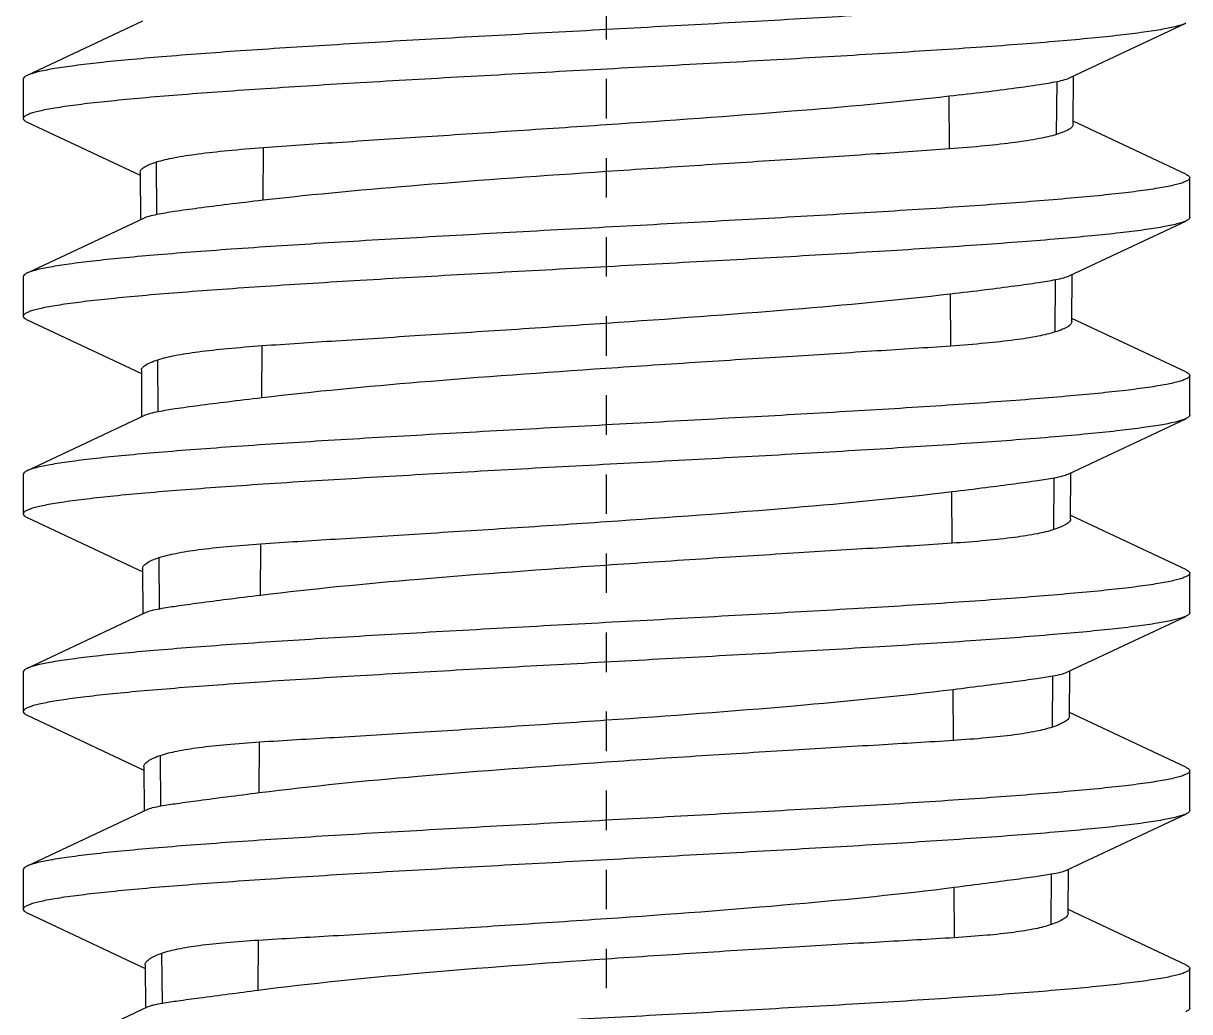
# Model space of a CAD drawing. Header units: millimetres. Extents: x 3170 to 4290, y 966 to 1416.
# Drawn here: x 3982.212 to 3985.162, y 989.922 to 992.422 of the extents above; entities that cross this region are included whole.
import ezdxf

# ---------------------------------------------------------------- set-up
doc = ezdxf.new("R2010")
doc.units = ezdxf.units.MM
doc.header["$LTSCALE"] = 0.1
doc.linetypes.add('CENTER', pattern=[0.6, 0.375, -0.075, 0.075, -0.075])
doc.layers.add('BEZUGSACHSEN', color=7, linetype='Continuous')

msp = doc.modelspace()

# ---------------------------------------------------------------- linework, layer by layer
at = {"color": 7, "linetype": 'Continuous'}
for p, q in [((3982.5134, 992.4276), (3982.2219, 992.2905)), ((3984.8601, 992.2848), (3985.1523, 992.4222)), ((3982.2268, 992.2926), (3982.2219, 992.2905)), ((3982.2121, 992.2814), (3982.2121, 992.1814)), ((3984.8676, 992.1668), (3984.8684, 992.2887)), ((3985.1523, 992.0405), (3984.8677, 992.1744)), ((3982.2219, 992.1722), (3982.5074, 992.038)), ((3982.5074, 992.0457), (3982.5082, 991.9252)), ((3985.1621, 991.9314), (3985.1621, 992.0314)), ((3982.5161, 991.9289), (3982.2219, 991.7905)), ((3984.8574, 991.7835), (3985.1523, 991.9222)), ((3982.2121, 991.7814), (3982.2121, 991.6814)), ((3984.8644, 991.668), (3984.8651, 991.7872)), ((3985.1523, 991.5405), (3984.8644, 991.6759)), ((3982.2219, 991.6722), (3982.5107, 991.5364)), ((3982.5107, 991.5445), (3982.5114, 991.4267)), ((3985.1621, 991.4314), (3985.1621, 991.5314)), ((3982.5188, 991.4302), (3982.2219, 991.2905)), ((3984.8546, 991.2822), (3985.1523, 991.4222)), ((3982.2121, 991.2814), (3982.2121, 991.1814)), ((3984.8611, 991.1691), (3984.8619, 991.2857)), ((3982.2219, 991.1722), (3982.514, 991.0349)), ((3985.1523, 991.0405), (3984.8612, 991.1774)), ((3982.5139, 991.0433), (3982.5147, 990.9282)), ((3985.1621, 990.9314), (3985.1621, 991.0314)), ((3982.5216, 990.9315), (3982.2219, 990.7905)), ((3984.8518, 990.7809), (3985.1523, 990.9222)), ((3982.2121, 990.7814), (3982.2121, 990.6814)), ((3984.8579, 990.6703), (3984.8586, 990.7841)), ((3982.2219, 990.6722), (3982.5172, 990.5334)), ((3985.1523, 990.5405), (3984.858, 990.679)), ((3982.5172, 990.5422), (3982.5179, 990.4297)), ((3985.1621, 990.4314), (3985.1621, 990.5314)), ((3982.5243, 990.4328), (3982.2219, 990.2905)), ((3984.849, 990.2796), (3985.1523, 990.4222)), ((3982.2121, 990.2814), (3982.2121, 990.1814)), ((3984.8547, 990.1714), (3984.8554, 990.2826)), ((3982.2219, 990.1722), (3982.5205, 990.0318)), ((3985.1523, 990.0405), (3984.8547, 990.1805)), ((3982.5204, 990.0411), (3982.5211, 989.9312)), ((3985.1621, 989.9314), (3985.1621, 990.0314)), ((3982.5271, 989.9341), (3982.2219, 989.7905))]:
    msp.add_line(p, q, dxfattribs=at)
at = {"color": 9, "linetype": 'Continuous'}
for p, q in [((3984.8257, 992.1411), (3984.8266, 992.2752)), ((3984.5549, 992.1046), (3984.554, 992.2384)), ((3982.8185, 991.9746), (3982.8194, 992.1081)), ((3982.55, 991.9384), (3982.5491, 992.0716)), ((3984.8222, 991.6415), (3984.8231, 991.774)), ((3984.558, 991.6058), (3984.5572, 991.738)), ((3982.8153, 991.4749), (3982.8162, 991.6069)), ((3982.5534, 991.4396), (3982.5525, 991.5712)), ((3984.8188, 991.1418), (3984.8197, 991.2728)), ((3984.5612, 991.107), (3984.5604, 991.2377)), ((3982.8122, 990.9752), (3982.813, 991.1058)), ((3982.5568, 990.9407), (3982.5559, 991.0709)), ((3984.8153, 990.6421), (3984.8162, 990.7716)), ((3984.5644, 990.6082), (3984.5636, 990.7374)), ((3982.809, 990.4755), (3982.8098, 990.6046)), ((3982.5603, 990.4419), (3982.5594, 990.5706)), ((3984.8119, 990.1424), (3984.8128, 990.2705)), ((3984.5676, 990.1093), (3984.5667, 990.2371)), ((3982.8058, 989.9758), (3982.8066, 990.1034)), ((3982.5637, 989.943), (3982.5628, 990.0704))]:
    msp.add_line(p, q, dxfattribs=at)
at = {"color": 7, "linetype": 'Continuous'}
msp.add_arc((3985.1248, 991.4811), 0.065, 292.7201, 295.0867, dxfattribs=at)
for points, knots in [([(3985.1621, 992.5314), (3985.1621, 992.53), (3985.1609, 992.5278), (3985.1583, 992.5256), (3985.1541, 992.5229), (3985.1467, 992.5197), (3985.1353, 992.516), (3985.1208, 992.5124), (3985.1032, 992.5087), (3985.0824, 992.505), (3985.0487, 992.4998), (3984.9992, 992.4934), (3984.9312, 992.4861), (3984.8523, 992.4787), (3984.7631, 992.4713), (3984.6645, 992.4639), (3984.5167, 992.4537), (3984.3155, 992.4412), (3984.0592, 992.4266), (3983.7899, 992.4119), (3983.517, 992.3972), (3983.25, 992.3826), (3982.9984, 992.368), (3982.7709, 992.3534), (3982.6002, 992.3408), (3982.4816, 992.3304), (3982.408, 992.3231), (3982.3456, 992.3158), (3982.295, 992.3085), (3982.2604, 992.3021), (3982.2391, 992.2968), (3982.2305, 992.294), (3982.2268, 992.2926)], [0, 0, 0, 0, 0.001379, 0.002312, 0.003462, 0.006478, 0.010508, 0.015576, 0.021684, 0.028826, 0.036993, 0.056345, 0.079584, 0.106521, 0.13692, 0.170524, 0.207037, 0.287499, 0.375501, 0.467969, 0.561671, 0.65333, 0.739744, 0.817895, 0.885058, 0.913776, 0.938908, 0.960247, 0.977612, 0.990883, 0.995959, 1, 1, 1, 1]), ([(3985.1523, 992.4222), (3985.1492, 992.4208), (3985.1418, 992.418), (3985.1225, 992.4125), (3985.0903, 992.4061), (3985.0424, 992.3988), (3984.9823, 992.3915), (3984.9107, 992.3841), (3984.8282, 992.3766), (3984.7355, 992.3692), (3984.594, 992.3588), (3984.3985, 992.3462), (3984.1466, 992.3314), (3983.8783, 992.3167), (3983.6032, 992.3019), (3983.3311, 992.2871), (3983.0717, 992.2723), (3982.8677, 992.2597), (3982.7178, 992.2494), (3982.6177, 992.242), (3982.5271, 992.2345), (3982.4469, 992.2271), (3982.3778, 992.2197), (3982.3275, 992.2133), (3982.2932, 992.208), (3982.2721, 992.2043), (3982.2541, 992.2005), (3982.2394, 992.1969), (3982.2278, 992.1932), (3982.2203, 992.19), (3982.2159, 992.1872), (3982.2134, 992.185), (3982.2121, 992.1828), (3982.2121, 992.1814)], [0, 0, 0, 0, 0.003503, 0.008049, 0.020309, 0.036751, 0.057266, 0.081679, 0.109787, 0.14134, 0.176065, 0.253764, 0.340133, 0.432103, 0.526404, 0.619682, 0.70862, 0.790057, 0.827047, 0.861105, 0.891931, 0.919252, 0.942834, 0.962472, 0.970762, 0.978012, 0.984212, 0.989353, 0.993442, 0.996502, 0.997667, 0.998611, 1, 1, 1, 1]), ([(3982.2219, 992.2905), (3982.2204, 992.2899), (3982.2178, 992.2885), (3982.2141, 992.2859), (3982.2121, 992.2831), (3982.2121, 992.2814)], [0, 0, 0, 0, 0.349868, 0.625424, 1, 1, 1, 1]), ([(3984.554, 992.2384), (3984.5843, 992.2418), (3984.64, 992.2483), (3984.7161, 992.2578), (3984.7768, 992.2664), (3984.8119, 992.2722), (3984.8266, 992.2752)], [0, 0, 0, 0, 0.331918, 0.61227, 0.836042, 1, 1, 1, 1]), ([(3984.8266, 992.2752), (3984.8333, 992.2766), (3984.8446, 992.2792), (3984.8557, 992.2828), (3984.8601, 992.2848)], [0, 0, 0, 0, 0.588231, 1, 1, 1, 1]), ([(3982.8194, 992.1081), (3982.8814, 992.1128), (3983.0141, 992.1217), (3983.2235, 992.1354), (3983.4507, 992.1503), (3983.7637, 992.1711), (3984.1328, 992.1971), (3984.4217, 992.2233), (3984.554, 992.2384)], [0, 0, 0, 0, 0.107186, 0.22939, 0.361922, 0.499808, 0.77031, 1, 1, 1, 1]), ([(3982.2121, 992.1814), (3982.2121, 992.1797), (3982.2141, 992.1769), (3982.2178, 992.1743), (3982.2204, 992.1729), (3982.2219, 992.1722)], [0, 0, 0, 0, 0.374865, 0.650312, 1, 1, 1, 1]), ([(3984.8676, 992.1668), (3984.8676, 992.1645), (3984.8657, 992.1608), (3984.8615, 992.157), (3984.8547, 992.1523), (3984.8426, 992.1467), (3984.8319, 992.143), (3984.8257, 992.1411)], [0, 0, 0, 0, 0.133625, 0.223119, 0.332655, 0.618608, 1, 1, 1, 1]), ([(3984.8257, 992.1411), (3984.8112, 992.1367), (3984.7765, 992.1289), (3984.7161, 992.1198), (3984.6405, 992.1115), (3984.585, 992.1069), (3984.5549, 992.1046)], [0, 0, 0, 0, 0.165676, 0.389529, 0.669152, 1, 1, 1, 1]), ([(3982.5491, 992.0716), (3982.5635, 992.076), (3982.5981, 992.0838), (3982.6584, 992.093), (3982.7339, 992.1013), (3982.7893, 992.1059), (3982.8194, 992.1081)], [0, 0, 0, 0, 0.165587, 0.389525, 0.669223, 1, 1, 1, 1]), ([(3984.5549, 992.1046), (3984.4928, 992.1), (3984.3598, 992.0911), (3984.1501, 992.0775), (3983.9225, 992.0628), (3983.6092, 992.0421), (3983.2399, 992.0162), (3982.9509, 991.9898), (3982.8185, 991.9746)], [0, 0, 0, 0, 0.107258, 0.22956, 0.362177, 0.500098, 0.770496, 1, 1, 1, 1]), ([(3982.5074, 992.0457), (3982.5074, 992.048), (3982.5092, 992.0517), (3982.5133, 992.0556), (3982.5201, 992.0603), (3982.5321, 992.066), (3982.5429, 992.0697), (3982.5491, 992.0716)], [0, 0, 0, 0, 0.134467, 0.223983, 0.333401, 0.618955, 1, 1, 1, 1]), ([(3985.1621, 992.0314), (3985.1621, 992.03), (3985.1609, 992.0278), (3985.1583, 992.0256), (3985.154, 992.0228), (3985.1464, 992.0196), (3985.1348, 992.0159), (3985.1201, 992.0122), (3985.1021, 992.0085), (3985.081, 992.0048), (3985.0468, 991.9995), (3984.9964, 991.9931), (3984.9273, 991.9857), (3984.8471, 991.9783), (3984.7565, 991.9708), (3984.6564, 991.9633), (3984.5065, 991.953), (3984.3025, 991.9404), (3984.0431, 991.9257), (3983.771, 991.9109), (3983.4959, 991.8961), (3983.2276, 991.8813), (3982.9757, 991.8666), (3982.7802, 991.8539), (3982.6387, 991.8436), (3982.546, 991.8361), (3982.4635, 991.8287), (3982.3919, 991.8213), (3982.3319, 991.8139), (3982.2839, 991.8066), (3982.2517, 991.8002), (3982.2325, 991.7948), (3982.225, 991.792), (3982.2219, 991.7905)], [0, 0, 0, 0, 0.001389, 0.002333, 0.003497, 0.006556, 0.010647, 0.015789, 0.021986, 0.029236, 0.037528, 0.057165, 0.080747, 0.108068, 0.138894, 0.172952, 0.209942, 0.291379, 0.380317, 0.473595, 0.567896, 0.659866, 0.746235, 0.823935, 0.858658, 0.890213, 0.918319, 0.942734, 0.963246, 0.979691, 0.991948, 0.996495, 1, 1, 1, 1]), ([(3985.1523, 992.0405), (3985.1538, 992.0399), (3985.1564, 992.0385), (3985.1601, 992.0359), (3985.1621, 992.0331), (3985.1621, 992.0314)], [0, 0, 0, 0, 0.349931, 0.625375, 1, 1, 1, 1]), ([(3982.8185, 991.9746), (3982.7887, 991.9712), (3982.7338, 991.9646), (3982.6589, 991.9552), (3982.5991, 991.9469), (3982.5645, 991.9413), (3982.55, 991.9384)], [0, 0, 0, 0, 0.331846, 0.612305, 0.836159, 1, 1, 1, 1]), ([(3982.55, 991.9384), (3982.5432, 991.937), (3982.5317, 991.9345), (3982.5205, 991.9309), (3982.5161, 991.9289)], [0, 0, 0, 0, 0.591361, 1, 1, 1, 1]), ([(3985.1523, 991.9222), (3985.1492, 991.9207), (3985.1418, 991.918), (3985.1225, 991.9125), (3985.0903, 991.9061), (3985.0424, 991.8988), (3984.9823, 991.8915), (3984.9107, 991.8841), (3984.8282, 991.8766), (3984.7355, 991.8692), (3984.594, 991.8588), (3984.3985, 991.8462), (3984.1466, 991.8314), (3983.8783, 991.8167), (3983.6032, 991.8019), (3983.3311, 991.7871), (3983.0717, 991.7723), (3982.8677, 991.7597), (3982.7178, 991.7494), (3982.6177, 991.742), (3982.5271, 991.7345), (3982.4469, 991.7271), (3982.3778, 991.7197), (3982.3275, 991.7133), (3982.2932, 991.708), (3982.2721, 991.7043), (3982.2541, 991.7005), (3982.2394, 991.6969), (3982.2278, 991.6932), (3982.2203, 991.69), (3982.216, 991.6872), (3982.2134, 991.685), (3982.2121, 991.6828), (3982.2121, 991.6814)], [0, 0, 0, 0, 0.003505, 0.008052, 0.020309, 0.036754, 0.057265, 0.081681, 0.109787, 0.141342, 0.176065, 0.253765, 0.340134, 0.432104, 0.526405, 0.619683, 0.708621, 0.790058, 0.827048, 0.861106, 0.891932, 0.919253, 0.942834, 0.962473, 0.970764, 0.978013, 0.984211, 0.989353, 0.993444, 0.996503, 0.997667, 0.99861, 1, 1, 1, 1]), ([(3985.1621, 991.9314), (3985.1621, 991.9297), (3985.1601, 991.9269), (3985.1564, 991.9243), (3985.1538, 991.9229), (3985.1523, 991.9222)], [0, 0, 0, 0, 0.374762, 0.650178, 1, 1, 1, 1]), ([(3982.2219, 991.7905), (3982.2204, 991.7899), (3982.2178, 991.7885), (3982.2141, 991.7859), (3982.2121, 991.7831), (3982.2121, 991.7814)], [0, 0, 0, 0, 0.349766, 0.625187, 1, 1, 1, 1]), ([(3984.5572, 991.738), (3984.5867, 991.7415), (3984.6411, 991.748), (3984.7153, 991.7574), (3984.7745, 991.7656), (3984.8087, 991.7712), (3984.8231, 991.774)], [0, 0, 0, 0, 0.331939, 0.612335, 0.836095, 1, 1, 1, 1]), ([(3984.8231, 991.774), (3984.83, 991.7754), (3984.8416, 991.7779), (3984.853, 991.7815), (3984.8573, 991.7835)], [0, 0, 0, 0, 0.592068, 1, 1, 1, 1]), ([(3982.8162, 991.6069), (3982.8784, 991.6114), (3983.0116, 991.62), (3983.2219, 991.6334), (3983.4499, 991.6481), (3983.764, 991.6691), (3984.1345, 991.6955), (3984.4244, 991.7225), (3984.5572, 991.738)], [0, 0, 0, 0, 0.107179, 0.229379, 0.361912, 0.4998, 0.770298, 1, 1, 1, 1]), ([(3982.2121, 991.6814), (3982.2121, 991.6797), (3982.2141, 991.6769), (3982.2178, 991.6743), (3982.2204, 991.6729), (3982.2219, 991.6722)], [0, 0, 0, 0, 0.374578, 0.650065, 1, 1, 1, 1]), ([(3984.8644, 991.668), (3984.8644, 991.6656), (3984.8624, 991.6618), (3984.8583, 991.6579), (3984.8514, 991.653), (3984.8393, 991.6473), (3984.8285, 991.6435), (3984.8222, 991.6415)], [0, 0, 0, 0, 0.135441, 0.225394, 0.335055, 0.620341, 1, 1, 1, 1]), ([(3984.8222, 991.6415), (3984.8081, 991.637), (3984.7742, 991.6293), (3984.7153, 991.6202), (3984.6415, 991.6123), (3984.5874, 991.6079), (3984.558, 991.6058)], [0, 0, 0, 0, 0.165963, 0.389814, 0.669441, 1, 1, 1, 1]), ([(3982.5525, 991.5712), (3982.5665, 991.5757), (3982.6004, 991.5835), (3982.6592, 991.5925), (3982.7329, 991.6005), (3982.7869, 991.6048), (3982.8162, 991.6069)], [0, 0, 0, 0, 0.1659, 0.389805, 0.669488, 1, 1, 1, 1]), ([(3984.558, 991.6058), (3984.4957, 991.6014), (3984.3623, 991.5928), (3984.1517, 991.5795), (3983.9233, 991.5649), (3983.6088, 991.5441), (3983.2382, 991.5178), (3982.9481, 991.4907), (3982.8153, 991.4749)], [0, 0, 0, 0, 0.107248, 0.229543, 0.36216, 0.500092, 0.770493, 1, 1, 1, 1]), ([(3982.5106, 991.5445), (3982.5106, 991.5469), (3982.5125, 991.5507), (3982.5166, 991.5547), (3982.5234, 991.5596), (3982.5355, 991.5654), (3982.5463, 991.5693), (3982.5525, 991.5712)], [0, 0, 0, 0, 0.136297, 0.226278, 0.335826, 0.620711, 1, 1, 1, 1]), ([(3985.1621, 991.5314), (3985.1621, 991.53), (3985.1609, 991.5278), (3985.1583, 991.5256), (3985.154, 991.5228), (3985.1464, 991.5196), (3985.1348, 991.5159), (3985.1201, 991.5122), (3985.1021, 991.5085), (3985.081, 991.5048), (3985.0468, 991.4995), (3984.9964, 991.4931), (3984.9273, 991.4857), (3984.8471, 991.4783), (3984.7565, 991.4708), (3984.6564, 991.4633), (3984.5065, 991.453), (3984.3025, 991.4404), (3984.0431, 991.4257), (3983.771, 991.4109), (3983.4959, 991.3961), (3983.2276, 991.3813), (3982.9758, 991.3666), (3982.7802, 991.3539), (3982.6387, 991.3436), (3982.546, 991.3361), (3982.4635, 991.3287), (3982.3919, 991.3213), (3982.3319, 991.3139), (3982.2839, 991.3066), (3982.2517, 991.3002), (3982.2325, 991.2948), (3982.225, 991.292), (3982.2219, 991.2905)], [0, 0, 0, 0, 0.001389, 0.002334, 0.003499, 0.006558, 0.010647, 0.015788, 0.021988, 0.029238, 0.037528, 0.057167, 0.080747, 0.108069, 0.138895, 0.172953, 0.209943, 0.29138, 0.380318, 0.473596, 0.567897, 0.659867, 0.746236, 0.823935, 0.85866, 0.890213, 0.918322, 0.942735, 0.963249, 0.979691, 0.991951, 0.996497, 1, 1, 1, 1]), ([(3985.1523, 991.5405), (3985.1538, 991.5399), (3985.1564, 991.5385), (3985.1601, 991.5359), (3985.1621, 991.5331), (3985.1621, 991.5314)], [0, 0, 0, 0, 0.349675, 0.625138, 1, 1, 1, 1]), ([(3982.8153, 991.4749), (3982.7863, 991.4715), (3982.7327, 991.465), (3982.6596, 991.4557), (3982.6013, 991.4476), (3982.5676, 991.4423), (3982.5534, 991.4396)], [0, 0, 0, 0, 0.331872, 0.612366, 0.836191, 1, 1, 1, 1]), ([(3982.5534, 991.4396), (3982.5464, 991.4382), (3982.5347, 991.4357), (3982.5232, 991.4322), (3982.5188, 991.4302)], [0, 0, 0, 0, 0.595165, 1, 1, 1, 1]), ([(3985.1499, 991.4211), (3985.1464, 991.4197), (3985.1384, 991.4169), (3985.118, 991.4115), (3985.0846, 991.4052), (3985.0352, 991.3979), (3984.9739, 991.3905), (3984.9013, 991.3832), (3984.7836, 991.3727), (3984.6136, 991.3601), (3984.3866, 991.3455), (3984.1348, 991.3308), (3983.8672, 991.3161), (3983.5933, 991.3013), (3983.3226, 991.2866), (3983.0649, 991.2719), (3982.8623, 991.2594), (3982.7135, 991.2491), (3982.6142, 991.2417), (3982.5244, 991.2343), (3982.4449, 991.2269), (3982.3764, 991.2195), (3982.3264, 991.2131), (3982.2925, 991.2079), (3982.2716, 991.2041), (3982.2538, 991.2005), (3982.2391, 991.1968), (3982.2277, 991.1931), (3982.2202, 991.1899), (3982.2159, 991.1872), (3982.2133, 991.185), (3982.2121, 991.1827), (3982.2121, 991.1814)], [0, 0, 0, 0, 0.003786, 0.008612, 0.021407, 0.038337, 0.059288, 0.084082, 0.112514, 0.179261, 0.257201, 0.343594, 0.435401, 0.529385, 0.622234, 0.710677, 0.791597, 0.828334, 0.862152, 0.892751, 0.919869, 0.943269, 0.962756, 0.97098, 0.978173, 0.984324, 0.989427, 0.993484, 0.996521, 0.997678, 0.998616, 1, 1, 1, 1]), ([(3985.1621, 991.4314), (3985.1621, 991.4297), (3985.1601, 991.4269), (3985.1564, 991.4243), (3985.1538, 991.4229), (3985.1523, 991.4222)], [0, 0, 0, 0, 0.374622, 0.650179, 1, 1, 1, 1]), ([(3982.2219, 991.2905), (3982.2204, 991.2899), (3982.2178, 991.2885), (3982.2141, 991.2859), (3982.2121, 991.2831), (3982.2121, 991.2814)], [0, 0, 0, 0, 0.349729, 0.625256, 1, 1, 1, 1]), ([(3984.5604, 991.2377), (3984.5891, 991.2412), (3984.6421, 991.2477), (3984.7145, 991.257), (3984.7722, 991.2649), (3984.8056, 991.2702), (3984.8197, 991.2728)], [0, 0, 0, 0, 0.331834, 0.612329, 0.836082, 1, 1, 1, 1]), ([(3984.8197, 991.2728), (3984.8267, 991.2741), (3984.8385, 991.2766), (3984.8502, 991.2801), (3984.8546, 991.2822)], [0, 0, 0, 0, 0.595875, 1, 1, 1, 1]), ([(3982.813, 991.1058), (3982.8755, 991.11), (3983.0092, 991.1183), (3983.2202, 991.1314), (3983.4491, 991.146), (3983.7644, 991.167), (3984.1362, 991.1939), (3984.4272, 991.2216), (3984.5604, 991.2377)], [0, 0, 0, 0, 0.107168, 0.229362, 0.361895, 0.49979, 0.770293, 1, 1, 1, 1]), ([(3982.2121, 991.1814), (3982.2121, 991.1797), (3982.2141, 991.1769), (3982.2178, 991.1743), (3982.2204, 991.1729), (3982.2219, 991.1722)], [0, 0, 0, 0, 0.374807, 0.650308, 1, 1, 1, 1]), ([(3984.8188, 991.1418), (3984.8051, 991.1373), (3984.772, 991.1296), (3984.7146, 991.1207), (3984.6426, 991.113), (3984.5898, 991.109), (3984.5612, 991.107)], [0, 0, 0, 0, 0.166189, 0.390047, 0.669576, 1, 1, 1, 1]), ([(3984.8611, 991.1691), (3984.8611, 991.1667), (3984.8592, 991.1628), (3984.855, 991.1587), (3984.8482, 991.1537), (3984.836, 991.1478), (3984.8251, 991.1438), (3984.8188, 991.1418)], [0, 0, 0, 0, 0.137159, 0.227352, 0.336963, 0.621707, 1, 1, 1, 1]), ([(3982.5559, 991.0709), (3982.5696, 991.0754), (3982.6026, 991.0831), (3982.6599, 991.092), (3982.7318, 991.0997), (3982.7844, 991.1038), (3982.813, 991.1058)], [0, 0, 0, 0, 0.166091, 0.390007, 0.669527, 1, 1, 1, 1]), ([(3984.5612, 991.107), (3984.4987, 991.1027), (3984.3647, 991.0945), (3984.1533, 991.0815), (3983.9241, 991.067), (3983.6085, 991.0461), (3983.2364, 991.0194), (3982.9454, 990.9915), (3982.8122, 990.9752)], [0, 0, 0, 0, 0.107238, 0.229526, 0.362143, 0.500083, 0.77049, 1, 1, 1, 1]), ([(3982.5139, 991.0434), (3982.5139, 991.0458), (3982.5157, 991.0497), (3982.5199, 991.0538), (3982.5267, 991.0589), (3982.5388, 991.0649), (3982.5497, 991.0689), (3982.5559, 991.0709)], [0, 0, 0, 0, 0.138086, 0.228539, 0.338237, 0.622495, 1, 1, 1, 1]), ([(3985.1621, 991.0314), (3985.1621, 991.03), (3985.1609, 991.0278), (3985.1583, 991.0256), (3985.154, 991.0228), (3985.1464, 991.0196), (3985.1348, 991.0159), (3985.1201, 991.0122), (3985.1021, 991.0085), (3985.081, 991.0048), (3985.0468, 990.9995), (3984.9964, 990.9931), (3984.9273, 990.9857), (3984.8471, 990.9783), (3984.7565, 990.9708), (3984.6564, 990.9633), (3984.5065, 990.953), (3984.3025, 990.9404), (3984.0431, 990.9257), (3983.771, 990.9109), (3983.4959, 990.8961), (3983.2276, 990.8813), (3982.9757, 990.8666), (3982.7802, 990.8539), (3982.6387, 990.8436), (3982.546, 990.8361), (3982.4635, 990.8287), (3982.3919, 990.8213), (3982.3319, 990.8139), (3982.2839, 990.8066), (3982.2517, 990.8002), (3982.2325, 990.7948), (3982.225, 990.792), (3982.2219, 990.7905)], [0, 0, 0, 0, 0.00139, 0.002334, 0.003498, 0.006556, 0.010647, 0.01579, 0.021988, 0.029236, 0.037527, 0.057166, 0.080746, 0.108069, 0.138894, 0.172953, 0.209941, 0.291379, 0.380317, 0.473595, 0.567897, 0.659867, 0.746236, 0.823936, 0.858658, 0.890214, 0.918319, 0.942735, 0.963246, 0.979691, 0.991948, 0.996495, 1, 1, 1, 1]), ([(3985.1523, 991.0405), (3985.1538, 991.0399), (3985.1564, 991.0385), (3985.1601, 991.0359), (3985.1621, 991.0331), (3985.1621, 991.0314)], [0, 0, 0, 0, 0.34988, 0.625447, 1, 1, 1, 1]), ([(3982.8122, 990.9752), (3982.7839, 990.9718), (3982.7317, 990.9653), (3982.6604, 990.9561), (3982.6036, 990.9483), (3982.5707, 990.9432), (3982.5568, 990.9407)], [0, 0, 0, 0, 0.331883, 0.612417, 0.836229, 1, 1, 1, 1]), ([(3982.5568, 990.9407), (3982.5497, 990.9394), (3982.5378, 990.937), (3982.526, 990.9335), (3982.5216, 990.9315)], [0, 0, 0, 0, 0.598934, 1, 1, 1, 1]), ([(3985.1461, 990.9197), (3985.1375, 990.9165), (3985.1156, 990.911), (3985.0765, 990.9038), (3985.0253, 990.8966), (3984.9623, 990.8893), (3984.8883, 990.882), (3984.7692, 990.8716), (3984.5981, 990.859), (3984.3704, 990.8445), (3984.1189, 990.8299), (3983.8523, 990.8153), (3983.5799, 990.8006), (3983.3112, 990.786), (3983.0557, 990.7714), (3982.8551, 990.7589), (3982.7078, 990.7487), (3982.6096, 990.7413), (3982.5208, 990.734), (3982.4421, 990.7266), (3982.3744, 990.7193), (3982.3251, 990.7129), (3982.2915, 990.7077), (3982.2708, 990.704), (3982.2533, 990.7003), (3982.2388, 990.6967), (3982.2275, 990.6931), (3982.2201, 990.6899), (3982.2159, 990.6872), (3982.2133, 990.6849), (3982.2121, 990.6827), (3982.2121, 990.6814)], [0, 0, 0, 0, 0.009368, 0.022872, 0.040457, 0.061986, 0.087288, 0.116145, 0.183515, 0.26177, 0.348194, 0.43978, 0.533342, 0.625621, 0.713404, 0.793639, 0.830042, 0.863538, 0.893841, 0.920685, 0.943848, 0.96313, 0.971271, 0.978389, 0.984474, 0.989522, 0.99354, 0.996549, 0.997695, 0.998625, 1, 1, 1, 1]), ([(3985.1523, 990.9222), (3985.1519, 990.922), (3985.1498, 990.9211), (3985.1478, 990.9203), (3985.1461, 990.9197)], [0, 0, 0, 0, 0.230585, 1, 1, 1, 1]), ([(3985.1621, 990.9314), (3985.1621, 990.9297), (3985.1601, 990.9269), (3985.1564, 990.9243), (3985.1538, 990.9229), (3985.1523, 990.9222)], [0, 0, 0, 0, 0.374854, 0.650302, 1, 1, 1, 1]), ([(3982.2219, 990.7905), (3982.2204, 990.7899), (3982.2178, 990.7885), (3982.2141, 990.7859), (3982.2121, 990.7831), (3982.2121, 990.7814)], [0, 0, 0, 0, 0.349926, 0.625363, 1, 1, 1, 1]), ([(3984.5636, 990.7374), (3984.5916, 990.7409), (3984.6432, 990.7474), (3984.7137, 990.7565), (3984.7699, 990.7642), (3984.8025, 990.7692), (3984.8162, 990.7716)], [0, 0, 0, 0, 0.331883, 0.612387, 0.836144, 1, 1, 1, 1]), ([(3984.8162, 990.7716), (3984.8235, 990.7729), (3984.8355, 990.7754), (3984.8474, 990.7788), (3984.8518, 990.7809)], [0, 0, 0, 0, 0.599947, 1, 1, 1, 1]), ([(3982.8098, 990.6046), (3982.8725, 990.6087), (3983.0068, 990.6166), (3983.2185, 990.6295), (3983.4483, 990.6439), (3983.7648, 990.665), (3984.1379, 990.6923), (3984.4299, 990.7208), (3984.5636, 990.7374)], [0, 0, 0, 0, 0.107157, 0.229344, 0.361878, 0.499784, 0.770289, 1, 1, 1, 1]), ([(3982.2121, 990.6814), (3982.2121, 990.6797), (3982.2141, 990.6769), (3982.2178, 990.6743), (3982.2204, 990.6729), (3982.2219, 990.6722)], [0, 0, 0, 0, 0.374751, 0.650166, 1, 1, 1, 1]), ([(3984.8579, 990.6703), (3984.8579, 990.6678), (3984.856, 990.6638), (3984.8517, 990.6596), (3984.8448, 990.6545), (3984.8326, 990.6483), (3984.8217, 990.6442), (3984.8153, 990.6421)], [0, 0, 0, 0, 0.138936, 0.229818, 0.339785, 0.623867, 1, 1, 1, 1]), ([(3984.8153, 990.6421), (3984.802, 990.6376), (3984.7698, 990.63), (3984.7138, 990.6212), (3984.6437, 990.6138), (3984.5923, 990.61), (3984.5644, 990.6082)], [0, 0, 0, 0, 0.166417, 0.390272, 0.669647, 1, 1, 1, 1]), ([(3982.5594, 990.5706), (3982.5727, 990.5751), (3982.6048, 990.5828), (3982.6607, 990.5915), (3982.7307, 990.599), (3982.782, 990.6028), (3982.8098, 990.6046)], [0, 0, 0, 0, 0.166341, 0.390258, 0.669692, 1, 1, 1, 1]), ([(3984.5644, 990.6082), (3984.5016, 990.6041), (3984.3671, 990.5962), (3984.155, 990.5834), (3983.9249, 990.5691), (3983.6081, 990.5482), (3983.2347, 990.521), (3982.9426, 990.4924), (3982.809, 990.4755)], [0, 0, 0, 0, 0.107226, 0.229508, 0.36213, 0.500077, 0.770488, 1, 1, 1, 1]), ([(3982.5171, 990.5422), (3982.5171, 990.5447), (3982.519, 990.5487), (3982.5232, 990.553), (3982.53, 990.5582), (3982.5422, 990.5644), (3982.5531, 990.5685), (3982.5594, 990.5706)], [0, 0, 0, 0, 0.13982, 0.230743, 0.340605, 0.62428, 1, 1, 1, 1]), ([(3985.1621, 990.5314), (3985.1621, 990.53), (3985.1609, 990.5278), (3985.1583, 990.5256), (3985.154, 990.5228), (3985.1464, 990.5196), (3985.1348, 990.5159), (3985.1201, 990.5122), (3985.1021, 990.5085), (3985.081, 990.5048), (3985.0468, 990.4995), (3984.9964, 990.4931), (3984.9273, 990.4857), (3984.8471, 990.4783), (3984.7565, 990.4708), (3984.6564, 990.4633), (3984.5065, 990.453), (3984.3025, 990.4404), (3984.0431, 990.4257), (3983.771, 990.4109), (3983.4959, 990.3961), (3983.2276, 990.3813), (3982.9757, 990.3666), (3982.7802, 990.3539), (3982.6387, 990.3436), (3982.546, 990.3361), (3982.4635, 990.3287), (3982.3919, 990.3213), (3982.3319, 990.3139), (3982.2839, 990.3066), (3982.2517, 990.3002), (3982.2325, 990.2948), (3982.225, 990.292), (3982.2219, 990.2905)], [0, 0, 0, 0, 0.001389, 0.002333, 0.003497, 0.006558, 0.010648, 0.015788, 0.021987, 0.029238, 0.037528, 0.057166, 0.080748, 0.108068, 0.138895, 0.172952, 0.209943, 0.29138, 0.380318, 0.473596, 0.567897, 0.659867, 0.746235, 0.823935, 0.85866, 0.890213, 0.918321, 0.942734, 0.963248, 0.979691, 0.991949, 0.996497, 1, 1, 1, 1]), ([(3985.1523, 990.5405), (3985.1538, 990.5399), (3985.1564, 990.5385), (3985.1601, 990.5359), (3985.1621, 990.5331), (3985.1621, 990.5314)], [0, 0, 0, 0, 0.349755, 0.625178, 1, 1, 1, 1]), ([(3982.809, 990.4755), (3982.7814, 990.472), (3982.7306, 990.4656), (3982.6612, 990.4565), (3982.6058, 990.449), (3982.5738, 990.4442), (3982.5603, 990.4419)], [0, 0, 0, 0, 0.331892, 0.612463, 0.836262, 1, 1, 1, 1]), ([(3982.5603, 990.4419), (3982.5529, 990.4406), (3982.5408, 990.4383), (3982.5288, 990.4349), (3982.5244, 990.4328)], [0, 0, 0, 0, 0.602679, 1, 1, 1, 1]), ([(3985.1523, 990.4222), (3985.1492, 990.4208), (3985.1418, 990.418), (3985.1225, 990.4125), (3985.0903, 990.4061), (3985.0424, 990.3988), (3984.9823, 990.3915), (3984.9107, 990.3841), (3984.8282, 990.3766), (3984.7355, 990.3692), (3984.594, 990.3588), (3984.3985, 990.3462), (3984.1466, 990.3314), (3983.8783, 990.3167), (3983.6032, 990.3019), (3983.3311, 990.2871), (3983.0717, 990.2723), (3982.8677, 990.2597), (3982.7178, 990.2494), (3982.6177, 990.242), (3982.5271, 990.2345), (3982.4469, 990.2271), (3982.3778, 990.2197), (3982.3275, 990.2133), (3982.2932, 990.208), (3982.2721, 990.2043), (3982.2541, 990.2005), (3982.2394, 990.1969), (3982.2278, 990.1932), (3982.2203, 990.19), (3982.216, 990.1872), (3982.2134, 990.185), (3982.2121, 990.1828), (3982.2121, 990.1814)], [0, 0, 0, 0, 0.003505, 0.008051, 0.020309, 0.036753, 0.057265, 0.08168, 0.109786, 0.141341, 0.176064, 0.253764, 0.340133, 0.432103, 0.526404, 0.619682, 0.708621, 0.790058, 0.827047, 0.861106, 0.89193, 0.919254, 0.942833, 0.962473, 0.970763, 0.978012, 0.984211, 0.989354, 0.993443, 0.996502, 0.997666, 0.99861, 1, 1, 1, 1]), ([(3985.1621, 990.4314), (3985.1621, 990.4297), (3985.1601, 990.4269), (3985.1564, 990.4243), (3985.1538, 990.4229), (3985.1523, 990.4222)], [0, 0, 0, 0, 0.374573, 0.650068, 1, 1, 1, 1]), ([(3982.2219, 990.2905), (3982.2204, 990.2899), (3982.2178, 990.2885), (3982.2141, 990.2859), (3982.2121, 990.2831), (3982.2121, 990.2814)], [0, 0, 0, 0, 0.349673, 0.62514, 1, 1, 1, 1]), ([(3984.5667, 990.2371), (3984.594, 990.2406), (3984.6443, 990.2471), (3984.7129, 990.2561), (3984.7677, 990.2635), (3984.7994, 990.2682), (3984.8128, 990.2705)], [0, 0, 0, 0, 0.331981, 0.612499, 0.836218, 1, 1, 1, 1]), ([(3984.8128, 990.2705), (3984.8202, 990.2717), (3984.8324, 990.2741), (3984.8445, 990.2775), (3984.849, 990.2796)], [0, 0, 0, 0, 0.6034, 1, 1, 1, 1]), ([(3982.8066, 990.1034), (3982.8696, 990.1073), (3983.0043, 990.1149), (3983.2169, 990.1275), (3983.4475, 990.1418), (3983.7651, 990.1629), (3984.1396, 990.1907), (3984.4327, 990.2199), (3984.5667, 990.2371)], [0, 0, 0, 0, 0.107145, 0.229325, 0.361863, 0.499773, 0.770285, 1, 1, 1, 1]), ([(3982.2121, 990.1814), (3982.2121, 990.1797), (3982.2141, 990.1769), (3982.2178, 990.1743), (3982.2204, 990.1729), (3982.2219, 990.1722)], [0, 0, 0, 0, 0.374634, 0.65019, 1, 1, 1, 1]), ([(3984.8547, 990.1714), (3984.8547, 990.1689), (3984.8528, 990.1648), (3984.8485, 990.1604), (3984.8415, 990.1552), (3984.8293, 990.1488), (3984.8182, 990.1446), (3984.8119, 990.1424)], [0, 0, 0, 0, 0.140611, 0.231957, 0.342096, 0.625632, 1, 1, 1, 1]), ([(3984.8119, 990.1424), (3984.7989, 990.1379), (3984.7676, 990.1303), (3984.7131, 990.1217), (3984.6448, 990.1146), (3984.5947, 990.111), (3984.5676, 990.1093)], [0, 0, 0, 0, 0.166675, 0.390532, 0.669818, 1, 1, 1, 1]), ([(3984.5676, 990.1093), (3984.5045, 990.1054), (3984.3696, 990.0978), (3984.1566, 990.0854), (3983.9257, 990.0711), (3983.6077, 990.0502), (3983.233, 990.0226), (3982.9399, 989.9932), (3982.8058, 989.9758)], [0, 0, 0, 0, 0.107212, 0.229487, 0.362112, 0.500069, 0.770486, 1, 1, 1, 1]), ([(3982.5628, 990.0704), (3982.5757, 990.0749), (3982.607, 990.0825), (3982.6614, 990.0911), (3982.7296, 990.0982), (3982.7796, 990.1018), (3982.8066, 990.1034)], [0, 0, 0, 0, 0.166597, 0.390515, 0.669861, 1, 1, 1, 1]), ([(3982.5204, 990.0411), (3982.5204, 990.0436), (3982.5222, 990.0477), (3982.5264, 990.0521), (3982.5333, 990.0575), (3982.5455, 990.0639), (3982.5565, 990.0681), (3982.5628, 990.0704)], [0, 0, 0, 0, 0.141515, 0.232909, 0.342947, 0.626073, 1, 1, 1, 1]), ([(3985.1621, 990.0314), (3985.1621, 990.03), (3985.1609, 990.0278), (3985.1584, 990.0256), (3985.1541, 990.0229), (3985.1467, 990.0197), (3985.1354, 990.0161), (3985.1209, 990.0124), (3985.1033, 990.0087), (3985.0827, 990.0051), (3985.0491, 989.9998), (3984.9997, 989.9935), (3984.9319, 989.9861), (3984.8532, 989.9788), (3984.7643, 989.9714), (3984.666, 989.964), (3984.5187, 989.9538), (3984.3179, 989.9413), (3984.0622, 989.9267), (3983.7935, 989.9121), (3983.521, 989.8975), (3983.2543, 989.8828), (3983.0027, 989.8682), (3982.7751, 989.8537), (3982.604, 989.8411), (3982.4851, 989.8307), (3982.4111, 989.8234), (3982.3483, 989.8161), (3982.2972, 989.8089), (3982.2582, 989.8017), (3982.2364, 989.7962), (3982.2278, 989.793)], [0, 0, 0, 0, 0.001377, 0.002308, 0.003455, 0.006464, 0.010482, 0.015536, 0.021627, 0.028749, 0.036893, 0.056192, 0.079368, 0.106233, 0.136553, 0.170072, 0.206496, 0.286777, 0.374604, 0.466921, 0.560511, 0.652112, 0.738534, 0.816768, 0.884096, 0.912928, 0.938194, 0.959687, 0.977226, 0.990686, 1, 1, 1, 1]), ([(3985.1523, 990.0405), (3985.1538, 990.0399), (3985.1564, 990.0385), (3985.1601, 990.0359), (3985.1621, 990.0331), (3985.1621, 990.0314)], [0, 0, 0, 0, 0.349737, 0.625267, 1, 1, 1, 1]), ([(3982.8058, 989.9758), (3982.7564, 989.9694), (3982.6888, 989.9606), (3982.6081, 989.9497), (3982.5769, 989.9452), (3982.5637, 989.943)], [0, 0, 0, 0, 0.612394, 0.836294, 1, 1, 1, 1]), ([(3982.5637, 989.943), (3982.5562, 989.9418), (3982.5459, 989.94), (3982.5337, 989.9367), (3982.5291, 989.935), (3982.5271, 989.9341)], [0, 0, 0, 0, 0.606141, 0.828961, 1, 1, 1, 1]), ([(3985.1621, 989.9314), (3985.1621, 989.9297), (3985.1601, 989.9269), (3985.1564, 989.9243), (3985.1538, 989.9229), (3985.1523, 989.9222)], [0, 0, 0, 0, 0.374816, 0.650314, 1, 1, 1, 1])]:
    msp.add_open_spline(points, degree=3, knots=knots, dxfattribs=at)
at = {"layer": 'BEZUGSACHSEN', "color": 7, "linetype": 'CENTER'}
msp.add_line((3983.6871, 965.5814), (3983.6871, 999.1314), dxfattribs=at)

doc.saveas('drawing.dxf')
